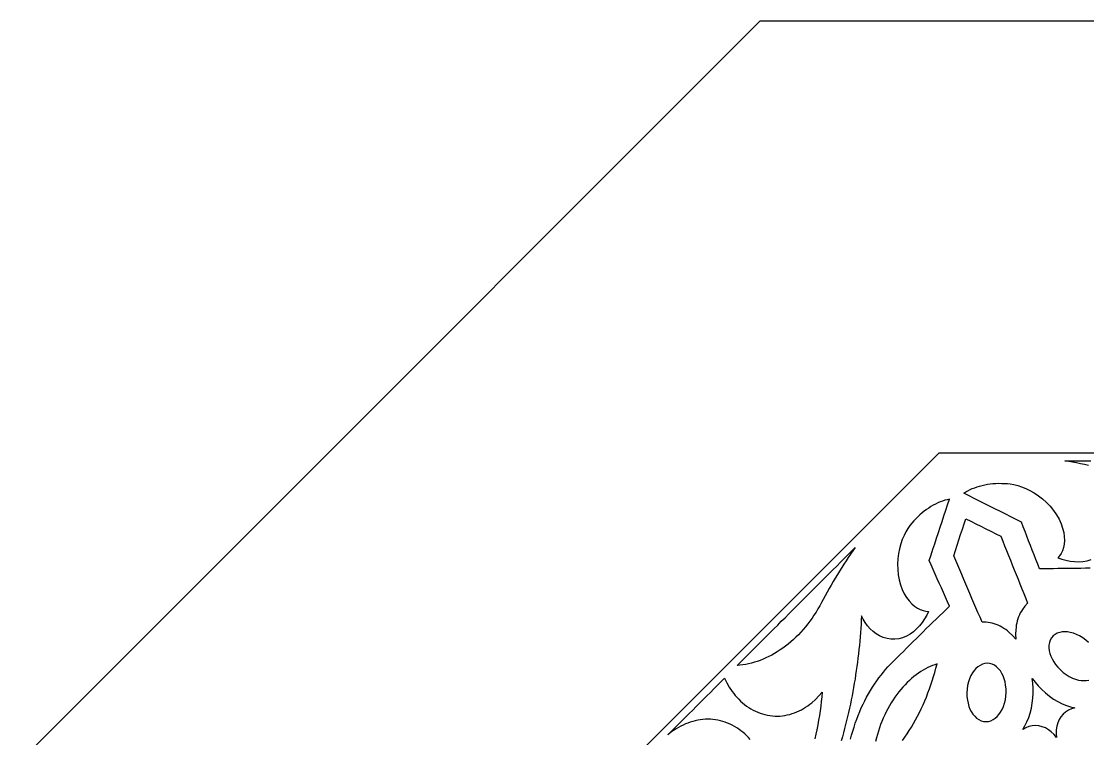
# Model space of a CAD drawing. Extents: x -535 to 1345, y -535 to 535.
# Drawn here: x -367 to -157.1, y 393.8 to 535 of the extents above; entities that cross this region are included whole.
import ezdxf

# ---------------------------------------------------------------- set-up
doc = ezdxf.new("R2010")
doc.units = 0
doc.layers.add('LAYER_1', color=18, linetype='CONTINUOUS')
doc.layers.add('LAYER_10', color=174, linetype='CONTINUOUS')

msp = doc.modelspace()

# ---------------------------------------------------------------- linework, layer by layer
at = {"layer": 'LAYER_1'}
for points in [[(-535, 0), (-535, -221.6), (-221.6, -535), (0, -535), (221.6, -535), (535, -221.6), (535, 0), (535, 221.6), (221.6, 535), (0, 535), (-221.6, 535), (-535, 221.6)], [(-174.19, 433.63), (-173.81, 432.69), (-173.43, 431.75), (-173.06, 430.81), (-172.68, 429.87), (-172.3, 428.93), (-171.92, 427.99), (-171.54, 427.05), (-171.17, 426.11), (-170.79, 425.17), (-170.41, 424.23), (-170.03, 423.28), (-169.66, 422.34), (-169.28, 421.4), (-168.9, 420.46), (-169.45, 419.88), (-169.93, 419.23), (-170.14, 418.88), (-170.34, 418.52), (-170.51, 418.14), (-170.69, 417.77), (-170.82, 417.36), (-170.95, 416.96), (-171.05, 416.54), (-171.14, 416.11), (-171.19, 415.67), (-171.25, 415.23), (-171.28, 414.33), (-171.24, 413.4), (-171.86, 414.09), (-172.52, 414.71), (-172.87, 414.98), (-173.22, 415.25), (-173.59, 415.48), (-173.95, 415.72), (-174.33, 415.91), (-174.71, 416.1), (-175.1, 416.25), (-175.49, 416.39), (-175.89, 416.49), (-176.28, 416.6), (-177.08, 416.71), (-177.88, 416.74), (-178.28, 417.67), (-178.68, 418.61), (-179.08, 419.54), (-179.47, 420.47), (-179.87, 421.4), (-180.27, 422.34), (-180.67, 423.27), (-181.07, 424.2), (-181.46, 425.13), (-181.86, 426.07), (-182.26, 427), (-182.66, 427.93), (-183.05, 428.86), (-183.45, 429.79), (-183.11, 430.83), (-182.77, 431.87), (-182.43, 432.91), (-182.09, 433.96), (-181.74, 435), (-181.4, 436.05), (-181.05, 437.09), (-180.06, 436.6), (-179.08, 436.1), (-178.1, 435.61), (-177.12, 435.11), (-176.14, 434.62), (-175.16, 434.13)], [(-202.87, 431.41), (-203.32, 430.75), (-203.76, 430.1), (-204.21, 429.45), (-204.64, 428.78), (-205.08, 428.12), (-205.51, 427.45), (-205.93, 426.77), (-206.35, 426.09), (-206.77, 425.4), (-207.17, 424.71), (-207.58, 424.01), (-207.98, 423.31), (-208.37, 422.61), (-208.75, 421.9), (-209.14, 421.19), (-209.48, 420.56), (-209.83, 419.92), (-210.2, 419.31), (-210.57, 418.69), (-210.97, 418.1), (-211.36, 417.5), (-211.79, 416.93), (-212.21, 416.36), (-212.66, 415.82), (-213.11, 415.28), (-213.58, 414.76), (-214.05, 414.25), (-214.54, 413.77), (-215.03, 413.3), (-215.54, 412.85), (-216.05, 412.41), (-216.58, 412.01), (-217.11, 411.6), (-217.65, 411.24), (-218.19, 410.87), (-218.74, 410.55), (-219.29, 410.23), (-219.86, 409.95), (-220.42, 409.67), (-220.99, 409.43), (-221.56, 409.2), (-222.13, 409), (-222.7, 408.81), (-223.27, 408.66), (-223.84, 408.51), (-224.41, 408.4), (-224.98, 408.29), (-225.55, 408.23), (-226.12, 408.16), (-225.39, 408.89), (-224.66, 409.61), (-223.94, 410.34), (-223.21, 411.07), (-222.48, 411.79), (-221.76, 412.52), (-221.03, 413.24), (-220.3, 413.97), (-219.58, 414.7), (-218.85, 415.42), (-218.12, 416.15), (-217.4, 416.88), (-216.67, 417.6), (-215.94, 418.33), (-215.22, 419.06), (-214.49, 419.78), (-213.77, 420.51), (-213.04, 421.24), (-212.31, 421.96), (-211.59, 422.69), (-210.86, 423.42), (-210.13, 424.14), (-209.41, 424.87), (-208.68, 425.59), (-207.95, 426.32), (-207.23, 427.05), (-206.5, 427.77), (-205.77, 428.5), (-205.05, 429.23), (-204.32, 429.95), (-203.6, 430.68)], [(-174.91, 398.13), (-174.56, 398.51), (-174.24, 398.97), (-173.94, 399.5), (-173.67, 400.1), (-173.46, 400.75), (-173.29, 401.44), (-173.19, 402.16), (-173.14, 402.89), (-173.16, 403.61), (-173.23, 404.3), (-173.35, 404.96), (-173.52, 405.57), (-173.73, 406.12), (-173.98, 406.63), (-174.27, 407.11), (-174.62, 407.54), (-175.01, 407.92), (-175.44, 408.23), (-175.9, 408.45), (-176.38, 408.58), (-176.87, 408.62), (-177.35, 408.57), (-177.82, 408.43), (-178.27, 408.21), (-178.69, 407.93), (-179.07, 407.59), (-179.42, 407.2), (-179.76, 406.73), (-180.06, 406.19), (-180.33, 405.59), (-180.55, 404.94), (-180.72, 404.24), (-180.83, 403.52), (-180.87, 402.8), (-180.85, 402.08), (-180.77, 401.39), (-180.64, 400.74), (-180.46, 400.14), (-180.25, 399.6), (-179.99, 399.1), (-179.69, 398.63), (-179.33, 398.2), (-178.94, 397.83), (-178.5, 397.53), (-178.04, 397.31), (-177.56, 397.17), (-177.07, 397.13), (-176.59, 397.18), (-176.13, 397.31), (-175.69, 397.52), (-175.28, 397.8)], [(-159.63, 399.84), (-160.27, 399.64), (-160.87, 399.37), (-161.43, 399.02), (-161.92, 398.59), (-162.35, 398.09), (-162.7, 397.52), (-162.97, 396.9), (-163.15, 396.23), (-163.26, 395.52), (-163.27, 394.79), (-163.22, 394.04), (-163.7, 394.61), (-164.24, 395.11), (-164.81, 395.54), (-165.41, 395.89), (-166.04, 396.14), (-166.69, 396.29), (-167.35, 396.34), (-168, 396.3), (-168.64, 396.15), (-169.26, 395.92), (-169.85, 395.6), (-169.43, 396.31), (-169.04, 397.08), (-168.69, 397.92), (-168.39, 398.82), (-168.16, 399.77), (-167.98, 400.75), (-167.86, 401.75), (-167.81, 402.75), (-167.82, 403.74), (-167.89, 404.7), (-168.02, 405.63), (-167.45, 404.89), (-166.82, 404.15), (-166.13, 403.44), (-165.38, 402.77), (-164.59, 402.15), (-163.78, 401.58), (-162.94, 401.08), (-162.09, 400.66), (-161.25, 400.31), (-160.43, 400.03)]]:
    msp.add_lwpolyline(points, close=True, dxfattribs=at)
for points in [[(-156.93, 447.57), (-157.71, 447.74), (-158.49, 447.9), (-159.27, 448.07), (-160.05, 448.21), (-160.82, 448.36), (-161.6, 448.5), (-160.57, 448.5), (-159.55, 448.5), (-158.52, 448.5), (-157.49, 448.5), (-156.46, 448.5)], [(-156.59, 427.33), (-157.5, 427.32), (-158.41, 427.31), (-159.31, 427.3), (-160.22, 427.3), (-161.13, 427.29), (-162.03, 427.27), (-162.93, 427.26), (-163.84, 427.24), (-164.74, 427.23), (-165.64, 427.21), (-166.55, 427.19), (-166.9, 428.11), (-167.26, 429.03), (-167.62, 429.95), (-167.98, 430.87), (-168.34, 431.8), (-168.7, 432.72), (-169.06, 433.64), (-169.42, 434.56), (-169.78, 435.48), (-170.13, 436.4), (-171.16, 436.92), (-172.18, 437.43), (-173.21, 437.95), (-174.23, 438.47), (-175.26, 438.99), (-176.3, 439.51), (-177.33, 440.03), (-178.37, 440.55), (-179.4, 441.07), (-180.44, 441.59), (-181.49, 442.11), (-181.08, 442.35), (-180.67, 442.59), (-180.23, 442.8), (-179.8, 443.01), (-179.33, 443.18), (-178.86, 443.36), (-178.36, 443.5), (-177.86, 443.64), (-177.34, 443.75), (-176.82, 443.85), (-176.27, 443.92), (-175.73, 443.99), (-175.17, 444.02), (-174.61, 444.05), (-174.04, 444.04), (-173.47, 444.04), (-172.89, 443.99), (-172.31, 443.95), (-171.61, 443.82), (-170.86, 443.62), (-170.09, 443.37), (-169.28, 443.04), (-168.45, 442.64), (-167.62, 442.16), (-166.79, 441.6), (-165.98, 440.97), (-165.2, 440.28), (-164.47, 439.52), (-163.81, 438.7), (-163.22, 437.86), (-162.72, 436.98), (-162.31, 436.1), (-162.01, 435.23), (-161.8, 434.37), (-161.68, 433.56), (-161.66, 432.78), (-161.72, 432.06), (-161.86, 431.4), (-162.06, 430.79), (-162.31, 430.25), (-162.6, 429.78), (-162.93, 429.36), (-162.16, 429.1), (-161.35, 428.89), (-160.53, 428.73), (-159.69, 428.64), (-158.84, 428.61), (-158.01, 428.67), (-157.19, 428.8), (-156.4, 429.02)], [(-203.77, 393.68), (-203.55, 394.47), (-203.34, 395.27), (-203.09, 396.05), (-202.84, 396.83), (-202.56, 397.59), (-202.27, 398.36), (-201.96, 399.1), (-201.65, 399.83), (-201.31, 400.55), (-200.96, 401.26), (-200.6, 401.94), (-200.23, 402.63), (-199.84, 403.28), (-199.44, 403.93), (-199.03, 404.54), (-198.62, 405.16), (-198.19, 405.74), (-197.75, 406.31), (-197.31, 406.85), (-196.86, 407.39), (-196.4, 407.89), (-195.94, 408.39), (-195.3, 409.04), (-194.66, 409.68), (-194.01, 410.32), (-193.37, 410.97), (-192.73, 411.61), (-192.09, 412.26), (-191.44, 412.89), (-190.79, 413.53), (-190.15, 414.16), (-189.5, 414.8), (-188.85, 415.44), (-188.21, 416.07), (-187.56, 416.7), (-186.91, 417.33), (-186.26, 417.96), (-185.61, 418.58), (-184.96, 419.21), (-184.31, 419.84), (-184.7, 420.74), (-185.1, 421.65), (-185.5, 422.55), (-185.89, 423.46), (-186.29, 424.36), (-186.69, 425.26), (-187.08, 426.17), (-187.48, 427.07), (-187.88, 427.98), (-188.28, 428.88), (-187.92, 429.97), (-187.56, 431.06), (-187.2, 432.16), (-186.84, 433.25), (-186.48, 434.34), (-186.12, 435.44), (-185.76, 436.54), (-185.39, 437.64), (-185.02, 438.74), (-184.66, 439.84), (-184.29, 440.95), (-184.74, 440.83), (-185.2, 440.71), (-185.66, 440.55), (-186.12, 440.39), (-186.58, 440.18), (-187.03, 439.97), (-187.48, 439.72), (-187.94, 439.47), (-188.38, 439.17), (-188.82, 438.88), (-189.25, 438.54), (-189.69, 438.21), (-190.1, 437.83), (-190.52, 437.46), (-190.92, 437.05), (-191.32, 436.64), (-191.7, 436.2), (-192.08, 435.76), (-192.48, 435.17), (-192.87, 434.51), (-193.24, 433.78), (-193.58, 432.97), (-193.88, 432.11), (-194.13, 431.18), (-194.32, 430.2), (-194.45, 429.18), (-194.51, 428.14), (-194.48, 427.09), (-194.38, 426.04), (-194.2, 425.03), (-193.93, 424.05), (-193.6, 423.14), (-193.2, 422.31), (-192.74, 421.56), (-192.24, 420.9), (-191.71, 420.34), (-191.16, 419.87), (-190.59, 419.49), (-190.03, 419.21), (-189.47, 419), (-188.92, 418.88), (-188.39, 418.81), (-188.76, 418.08), (-189.18, 417.36), (-189.65, 416.67), (-190.18, 416.01), (-190.76, 415.39), (-191.39, 414.84), (-192.06, 414.36), (-192.77, 413.96), (-193.52, 413.65), (-194.28, 413.45), (-195.05, 413.35), (-195.83, 413.36), (-196.59, 413.47), (-197.33, 413.68), (-198.04, 414), (-198.7, 414.39), (-199.32, 414.87), (-199.89, 415.41), (-200.4, 416), (-200.86, 416.63), (-201.26, 417.3), (-201.6, 417.98), (-201.65, 417.15), (-201.7, 416.32), (-201.75, 415.49), (-201.82, 414.65), (-201.89, 413.82), (-201.95, 412.99), (-202.04, 412.16), (-202.12, 411.32), (-202.21, 410.49), (-202.32, 409.66), (-202.42, 408.83), (-202.52, 408), (-202.65, 407.17), (-202.77, 406.34), (-202.89, 405.51), (-203.04, 404.69), (-203.18, 403.86), (-203.32, 403.04), (-203.48, 402.22), (-203.65, 401.4), (-203.81, 400.59), (-203.99, 399.77), (-204.17, 398.96), (-204.35, 398.15), (-204.54, 397.35), (-204.74, 396.55), (-204.94, 395.75), (-205.16, 394.96), (-205.37, 394.17), (-205.59, 393.38)], [(-156.93, 412.71), (-157.47, 413.2), (-158.05, 413.63), (-158.66, 414), (-159.28, 414.31), (-159.9, 414.55), (-160.5, 414.71), (-161.06, 414.8), (-161.59, 414.83), (-162.1, 414.8), (-162.59, 414.71), (-163.06, 414.55), (-163.5, 414.31), (-163.88, 414), (-164.2, 413.63), (-164.44, 413.2), (-164.61, 412.71), (-164.7, 412.19), (-164.7, 411.65), (-164.64, 411.1), (-164.51, 410.55), (-164.32, 410.01), (-164.08, 409.48), (-163.77, 408.93), (-163.39, 408.38), (-162.95, 407.83), (-162.46, 407.31), (-161.91, 406.83), (-161.32, 406.4), (-160.72, 406.02), (-160.1, 405.72), (-159.5, 405.48), (-158.91, 405.32), (-158.36, 405.23), (-157.84, 405.2), (-157.35, 405.23), (-156.86, 405.32)], [(-193.55, 393.44), (-193.1, 394.08), (-192.65, 394.72), (-192.22, 395.39), (-191.79, 396.07), (-191.38, 396.77), (-190.98, 397.47), (-190.6, 398.2), (-190.22, 398.93), (-189.86, 399.68), (-189.5, 400.43), (-189.17, 401.21), (-188.84, 401.98), (-188.54, 402.78), (-188.23, 403.57), (-187.96, 404.38), (-187.68, 405.19), (-187.43, 406.01), (-187.18, 406.83), (-186.96, 407.66), (-186.74, 408.49), (-187.2, 408.33), (-187.65, 408.17), (-188.11, 407.97), (-188.57, 407.76), (-189.03, 407.52), (-189.49, 407.27), (-189.94, 406.98), (-190.4, 406.68), (-190.85, 406.35), (-191.3, 406.01), (-191.74, 405.63), (-192.18, 405.25), (-192.61, 404.83), (-193.04, 404.4), (-193.45, 403.94), (-193.87, 403.48), (-194.26, 402.98), (-194.66, 402.47), (-195.03, 401.94), (-195.4, 401.4), (-195.75, 400.83), (-196.09, 400.26), (-196.41, 399.67), (-196.73, 399.07), (-197.03, 398.45), (-197.32, 397.83), (-197.58, 397.19), (-197.84, 396.56), (-198.06, 395.9), (-198.29, 395.25), (-198.49, 394.59), (-198.68, 393.92), (-198.84, 393.25)], [(-223.52, 393.62), (-223.87, 393.99), (-224.22, 394.36), (-224.59, 394.7), (-224.97, 395.03), (-225.37, 395.34), (-225.77, 395.65), (-226.19, 395.92), (-226.61, 396.19), (-227.06, 396.42), (-227.5, 396.65), (-227.97, 396.84), (-228.43, 397.02), (-228.91, 397.17), (-229.39, 397.31), (-229.87, 397.41), (-230.36, 397.5), (-230.86, 397.55), (-231.36, 397.6), (-231.86, 397.6), (-232.36, 397.6), (-232.86, 397.55), (-233.36, 397.5), (-233.86, 397.4), (-234.35, 397.31), (-234.84, 397.17), (-235.33, 397.03), (-235.8, 396.85), (-236.28, 396.67), (-236.74, 396.46), (-237.2, 396.24), (-237.64, 395.99), (-238.08, 395.73), (-238.51, 395.45), (-238.93, 395.17), (-239.73, 394.55), (-239.03, 395.24), (-238.34, 395.94), (-237.64, 396.64), (-236.94, 397.33), (-236.25, 398.03), (-235.55, 398.72), (-234.85, 399.42), (-234.16, 400.12), (-233.46, 400.81), (-232.77, 401.51), (-232.07, 402.21), (-231.37, 402.9), (-230.68, 403.6), (-229.98, 404.29), (-229.28, 404.99), (-228.59, 405.69), (-228.15, 404.8), (-227.65, 403.93), (-227.09, 403.09), (-226.78, 402.69), (-226.47, 402.29), (-226.13, 401.92), (-225.78, 401.54), (-225.41, 401.19), (-225.04, 400.84), (-224.65, 400.53), (-224.25, 400.21), (-223.82, 399.94), (-223.4, 399.66), (-222.96, 399.42), (-222.51, 399.18), (-222.05, 398.99), (-221.59, 398.8), (-221.11, 398.66), (-220.63, 398.51), (-220.15, 398.42), (-219.66, 398.32), (-219.17, 398.28), (-218.67, 398.23), (-218.18, 398.24), (-217.69, 398.24), (-217.2, 398.3), (-216.71, 398.35), (-216.23, 398.46), (-215.75, 398.56), (-215.27, 398.71), (-214.81, 398.86), (-214.35, 399.06), (-213.9, 399.25), (-213.46, 399.48), (-213.02, 399.72), (-212.61, 399.99), (-212.19, 400.25), (-211.8, 400.55), (-211.41, 400.85), (-210.67, 401.51), (-209.99, 402.21), (-209.35, 402.94), (-209.44, 402.01), (-209.53, 401.09), (-209.65, 400.16), (-209.76, 399.23), (-209.91, 398.31), (-210.06, 397.39), (-210.23, 396.47), (-210.41, 395.55), (-210.62, 394.64), (-210.82, 393.72)]]:
    msp.add_lwpolyline(points, dxfattribs=at)
at = {"layer": 'LAYER_10'}
msp.add_lwpolyline([(-450, 0), (-450, -186.4), (-186.4, -450), (0, -450), (186.4, -450), (450, -186.4), (450, 0), (450, 186.4), (186.4, 450), (0, 450), (-186.4, 450), (-450, 186.4)], close=True, dxfattribs=at)

doc.saveas('drawing.dxf')
